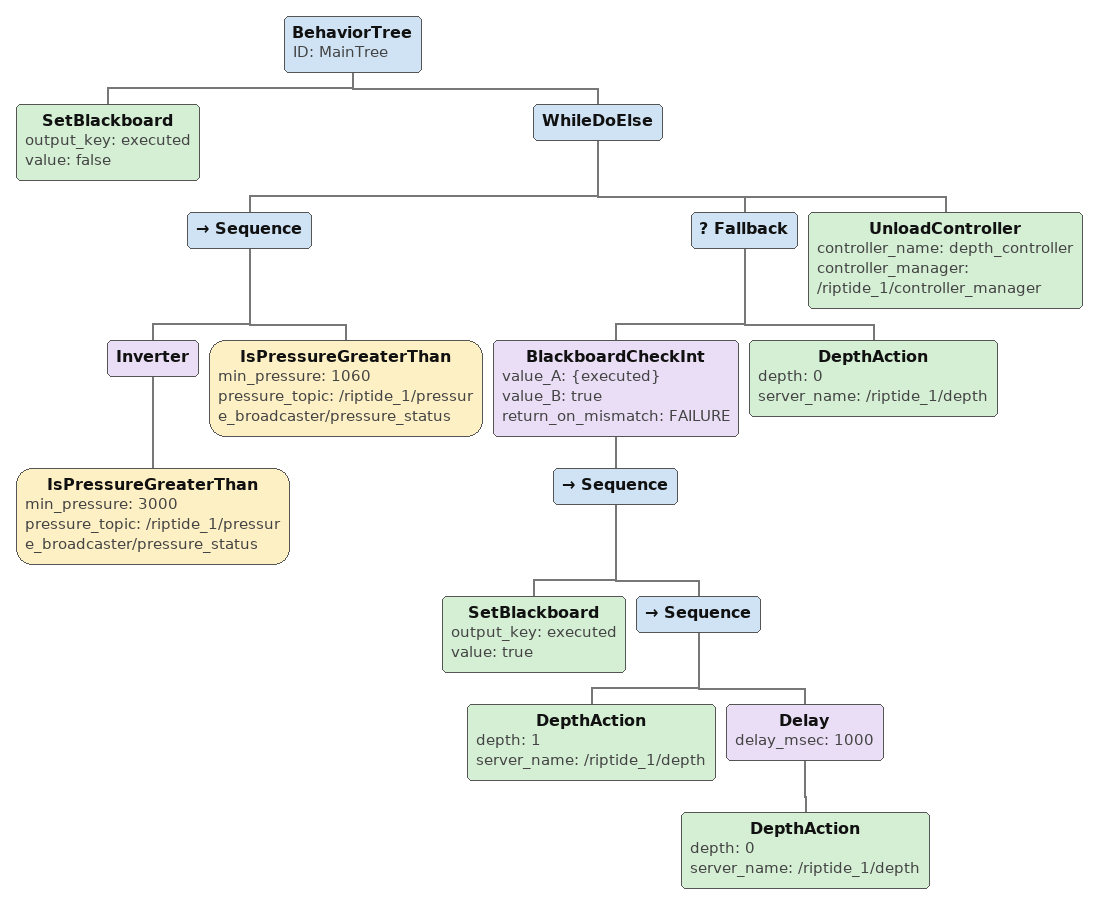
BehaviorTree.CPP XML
<root main_tree_to_execute="MainTree">
    <BehaviorTree ID="MainTree">
        <SetBlackboard output_key="executed" value="false" />
        <WhileDoElse>
            <!-- While -->
            <Sequence>
                <Inverter>
                    <IsPressureGreaterThan min_pressure="3000" pressure_topic="/riptide_1/pressure_broadcaster/pressure_status"/>
                </Inverter>
                <IsPressureGreaterThan min_pressure="1060" pressure_topic="/riptide_1/pressure_broadcaster/pressure_status"/>
            </Sequence>

            <!-- Do -->
            <Fallback>
                <BlackboardCheckInt value_A="{executed}" value_B="true" return_on_mismatch="FAILURE">
                    <Sequence>
                        <SetBlackboard output_key="executed" value="true" />
                        <Sequence>
                            <DepthAction depth="1" server_name="/riptide_1/depth"/>
                            <Delay delay_msec="1000">
                                <DepthAction depth="0" server_name="/riptide_1/depth"/>
                            </Delay>
                        </Sequence>
                    </Sequence>
                </BlackboardCheckInt>
                <DepthAction depth="0" server_name="/riptide_1/depth"/>
            </Fallback>

            <!-- Else -->
            <UnloadController controller_name="depth_controller" controller_manager="/riptide_1/controller_manager" />
        </WhileDoElse>
    </BehaviorTree>
</root>
